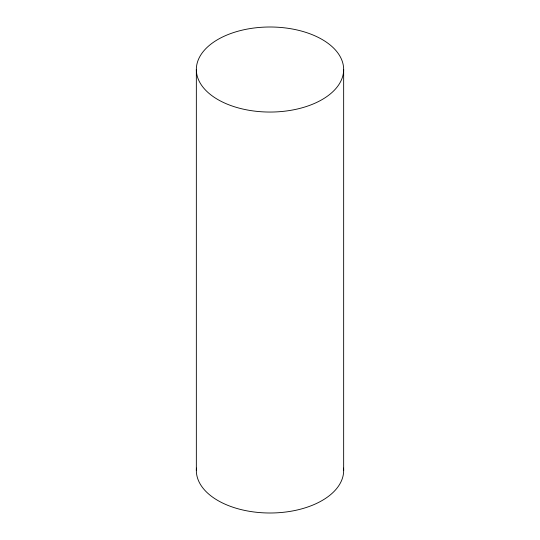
<?xml version="1.0" encoding="UTF-8"?>
<svg xmlns="http://www.w3.org/2000/svg" width="540" height="540" viewBox="0 0 540 540"><rect width="100%" height="100%" fill="white"/><g stroke="black" fill="none" stroke-linecap="round" stroke-linejoin="round"><path stroke-width="0.81" d="M343.656 69.525A73.656 42.525 0 0 1 233.172 106.353A73.656 42.525 0 0 1 233.172 32.697A73.656 42.525 0 0 1 343.656 69.525L343.656 470.475M196.344 69.525L196.344 470.475M343.541 468.099A73.656 42.525 0 0 1 270 513A73.656 42.525 0 0 1 196.459 468.099"/></g></svg>
